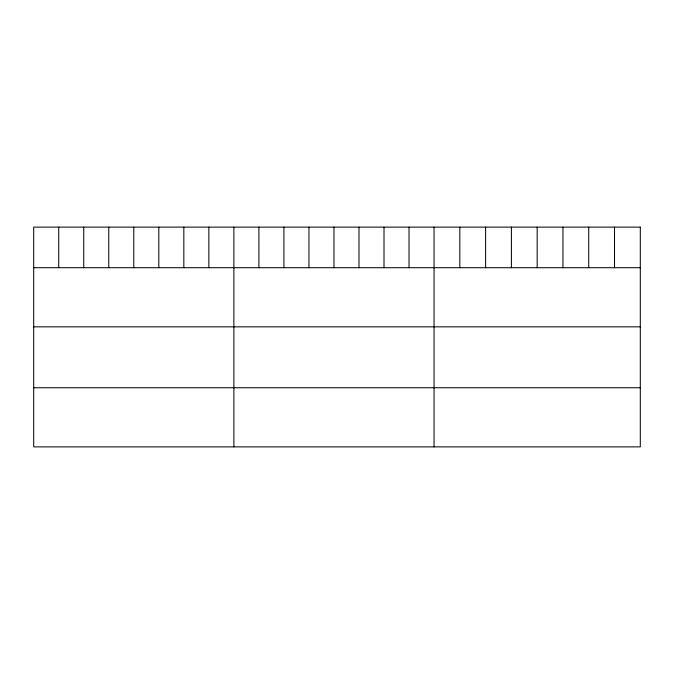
<?xml version="1.0" encoding="UTF-8"?>
<svg xmlns="http://www.w3.org/2000/svg" width="674" height="674" viewBox="0 0 674 674"><rect width="100%" height="100%" fill="white"/><g stroke="black" fill="none" stroke-linecap="round" stroke-linejoin="round"><path stroke-width="1.01" d="M33.7 267.713L640.3 267.713M33.7 326.839L640.3 326.839M33.7 387.752L640.3 387.752M614.519 227.121L614.519 267.713M588.739 227.121L588.739 267.713M562.959 227.121L562.959 267.713M537.178 227.121L537.178 267.713M511.398 227.121L511.398 267.713M485.617 227.121L485.617 267.713M459.837 227.121L459.837 267.713M434.056 227.121L434.056 446.879M409.034 227.121L409.034 267.713M384.012 227.121L384.012 267.713M358.989 227.121L358.989 267.713M333.967 227.121L333.967 267.713M308.945 227.121L308.945 267.713M283.923 227.121L283.923 267.713M258.9 227.121L258.9 267.713M233.878 227.121L233.878 446.879M208.856 227.121L208.856 267.713M183.833 227.121L183.833 267.713M158.811 227.121L158.811 267.713M133.789 227.121L133.789 267.713M108.767 227.121L108.767 267.713M83.745 227.121L83.745 267.713M58.722 227.121L58.722 267.713M640.3 227.121L33.7 227.121L33.7 446.879L640.3 446.879L640.3 227.121"/></g></svg>
